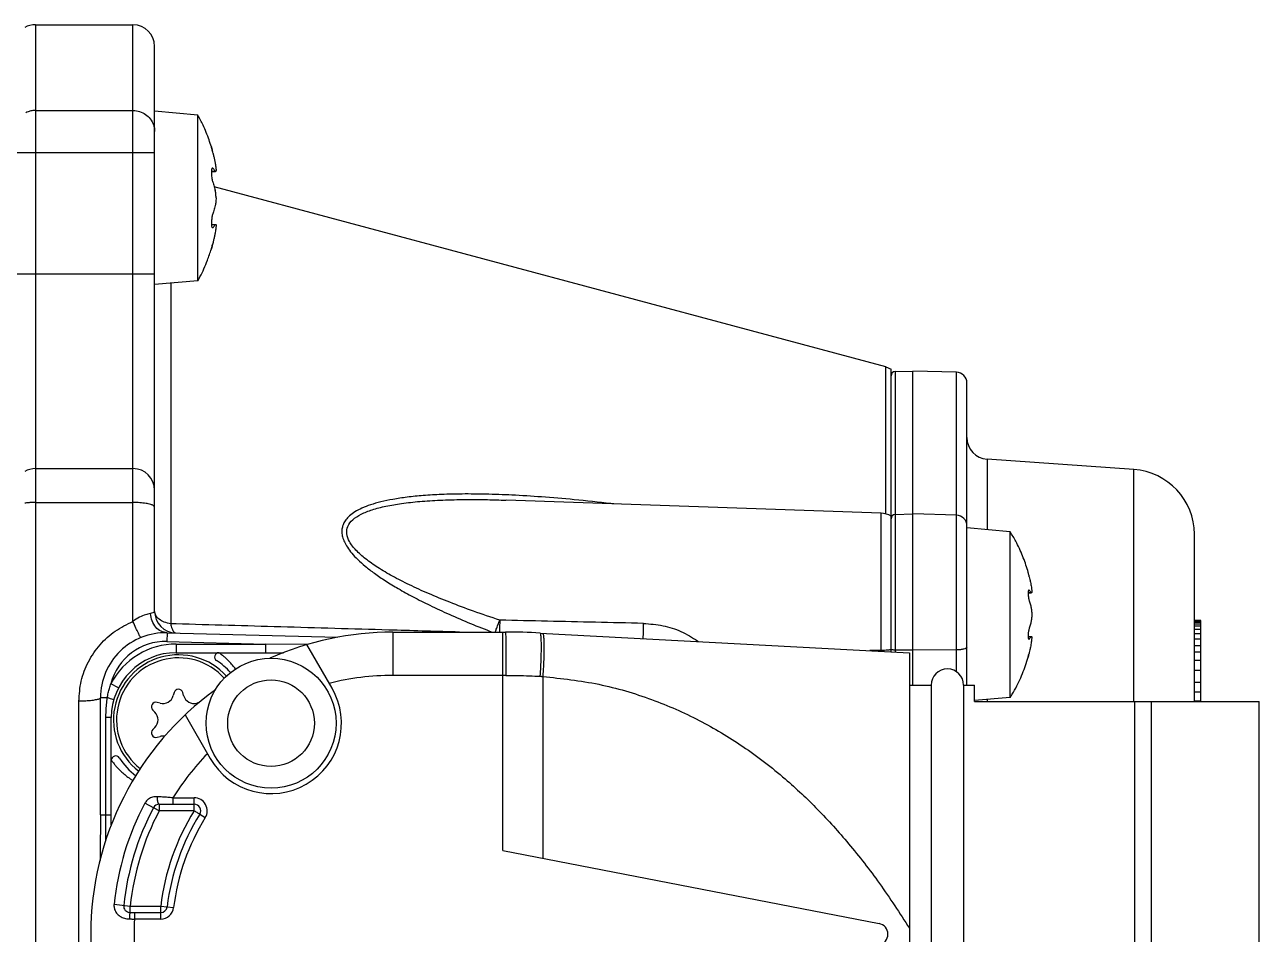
# Model space of a CAD drawing. Header units: millimetres. Extents: x -3388 to 4307, y 243 to 4457.
# Drawn here: x -2913.6 to -2856.6, y 1336.6 to 1378.6 of the extents above; entities that cross this region are included whole.
import ezdxf

# ---------------------------------------------------------------- set-up
doc = ezdxf.new("R2010")
doc.units = ezdxf.units.MM

msp = doc.modelspace()

# ---------------------------------------------------------------- linework, layer by layer
at = {"color": 7, "linetype": 'Continuous'}
for p, q in [((-2913.114940640839, 1378.615703179147), (-2908.614940640839, 1378.615703179147)), ((-2907.614940640839, 1351.524395246147), (-2907.614940640839, 1377.615464193647)), ((-2905.614940640839, 1374.440725852047), (-2907.614940640839, 1374.615703179147)), ((-2905.614940640839, 1366.790680566747), (-2905.614940640839, 1374.440725852047)), ((-2904.994450356739, 1371.837531158247), (-2904.798298074839, 1371.837531158247)), ((-2873.856116964739, 1362.814300776547), (-2904.859972877239, 1371.121758930547)), ((-2904.99446753854, 1369.393875200047), (-2904.798259366739, 1369.393875200047)), ((-2905.614940640839, 1366.790680506147), (-2907.614940640839, 1366.615703179147)), ((-2873.856116964739, 1362.814300776547), (-2873.614940640839, 1362.714401594947)), ((-2873.614940640839, 1349.661419457647), (-2873.614940640839, 1362.714051001447)), ((-2873.420176401139, 1362.594617338647), (-2872.614940640839, 1362.615703179147)), ((-2870.601851878539, 1362.562988594647), (-2872.614940640839, 1362.615703179147)), ((-2872.614940640839, 1348.116208242547), (-2872.614940640839, 1362.615703179147)), ((-2870.114940640839, 1348.116208242547), (-2870.114940640839, 1362.062853859447)), ((-2862.405671219639, 1358.076618546147), (-2869.184697060639, 1358.550654211247)), ((-2913.114940640839, 1358.115703179147), (-2908.614940640839, 1358.115703179147)), ((-2891.403276001939, 1356.659936844547), (-2891.398776180739, 1356.659780227847)), ((-2874.080040774439, 1356.054996809447), (-2891.384989105139, 1356.659298921147)), ((-2873.420176053839, 1356.000208938747), (-2872.614940640839, 1356.021294770147)), ((-2870.601852139539, 1355.968580192547), (-2872.614940640839, 1356.021294770147)), ((-2868.114940640839, 1355.199870833647), (-2870.114940640839, 1355.374848160747)), ((-2868.114940640839, 1347.549825508247), (-2868.114940640839, 1355.199870830547)), ((-2859.614940640839, 1347.366208242547), (-2859.614940640839, 1355.083629465947)), ((-2867.289395258639, 1352.379927936647), (-2867.138993735839, 1352.379927936647)), ((-2859.314940640839, 1351.095703179147), (-2859.614940640839, 1351.095703179147)), ((-2859.314940640839, 1351.086082179147), (-2859.614940640839, 1351.086082179147)), ((-2859.314940640839, 1351.072987179147), (-2859.614940640839, 1351.072987179147)), ((-2859.314940640839, 1351.048771179147), (-2859.614940640839, 1351.048771179147)), ((-2859.314940640839, 1351.005792179147), (-2859.614940640839, 1351.005792179147)), ((-2859.314940640839, 1350.936399179147), (-2859.614940640839, 1350.936399179147)), ((-2859.314940640839, 1347.366208242547), (-2859.314940640839, 1351.095703179147)), ((-2907.036409795939, 1350.535089011847), (-2899.164464685539, 1350.328954874647)), ((-2896.615445704239, 1350.566208242547), (-2891.413200520239, 1350.566208242547)), ((-2889.818818316239, 1350.523810706447), (-2872.765438947039, 1349.616207882947)), ((-2867.289289490339, 1350.369768384847), (-2867.138940296839, 1350.369768384847)), ((-2859.314940640839, 1350.832945179147), (-2859.614940640839, 1350.832945179147)), ((-2859.314940640839, 1350.687796179147), (-2859.614940640839, 1350.687796179147)), ((-2859.314940640839, 1350.493285179147), (-2859.614940640839, 1350.493285179147)), ((-2899.425863141939, 1347.983994035147), (-2900.583930294839, 1349.989825182447)), ((-2859.314940640839, 1350.241779179147), (-2859.614940640839, 1350.241779179147)), ((-2859.314940640839, 1349.925625179147), (-2859.614940640839, 1349.925625179147)), ((-2906.615445704239, 1349.616208242547), (-2901.673835801939, 1349.616208242547)), ((-2872.765445704239, 1349.616207828947), (-2872.765445704239, 1323.616208754147)), ((-2859.314940640839, 1349.640243179147), (-2859.614940640839, 1349.640243179147)), ((-2859.314940640839, 1349.256483179147), (-2859.614940640839, 1349.256483179147)), ((-2859.314940640839, 1348.785662179147), (-2859.614940640839, 1348.785662179147)), ((-2872.765445704239, 1348.116208242547), (-2871.765445704239, 1348.116208242547)), ((-2871.765445704239, 1348.116208242547), (-2871.765445704239, 1325.116208242547)), ((-2870.265445704239, 1348.116208242547), (-2869.765445704239, 1348.116208242547)), ((-2870.265445704239, 1348.116208242547), (-2870.265445704239, 1325.116208242547)), ((-2869.765445704239, 1347.366208242547), (-2869.765445704239, 1348.116082679647)), ((-2859.314940640839, 1348.239100179147), (-2859.614940640839, 1348.239100179147)), ((-2910.114940640839, 1342.129419737347), (-2910.114940640839, 1347.536117032247)), ((-2906.719739016539, 1347.769448470547), (-2906.754929989139, 1347.638113972747)), ((-2906.275961419339, 1347.638113972747), (-2906.311152392039, 1347.769448470547)), ((-2868.114940640839, 1347.549825487847), (-2869.765445704239, 1347.405425005647)), ((-2859.314940640839, 1347.789508179147), (-2859.614940640839, 1347.789508179147)), ((-2907.702930234939, 1346.965905158347), (-2907.606786709739, 1346.869761633147)), ((-2907.367302424839, 1347.284560582147), (-2907.498636922639, 1347.319751554747)), ((-2905.57451632324, 1347.308427529647), (-2905.663588983639, 1347.284560582147)), ((-2869.765445704239, 1347.366208242547), (-2856.615445704239, 1347.366208242547)), ((-2862.365445704239, 1325.866208242547), (-2862.365445704239, 1347.366208242547)), ((-2861.615445704239, 1347.366208242547), (-2861.615445704239, 1325.866208242547)), ((-2859.314940640839, 1347.381229179147), (-2859.614940640839, 1347.381229179147)), ((-2856.615445704239, 1325.866382301447), (-2856.615445704239, 1347.366034183547)), ((-2909.615445704239, 1341.673487044847), (-2909.615445704239, 1346.616208242547)), ((-2906.213095419439, 1346.739825182447), (-2905.055028266539, 1344.733994035147)), ((-2907.606786709739, 1346.162654851947), (-2907.702930234939, 1346.066511326747)), ((-2907.498636922639, 1345.712664930247), (-2907.367302424839, 1345.747855902847)), ((-2907.40201142244, 1342.616208242547), (-2905.788776615139, 1342.616208242547)), ((-2891.538939518539, 1340.483193657547), (-2874.170041206539, 1337.107021834247)), ((-2908.745985675439, 1337.616208242547), (-2907.33691948354, 1337.616208242547))]:
    msp.add_line(p, q, dxfattribs=at)
at = {"color": 9, "linetype": 'Continuous'}
for p, q in [((-2913.114940640839, 1378.615703179147), (-2913.114940640839, 1262.615703179147)), ((-2908.614940640839, 1351.059707164447), (-2908.614940640839, 1378.615703179147)), ((-2913.114940640839, 1374.654934074047), (-2908.614940640839, 1374.654934074047)), ((-2907.614940640839, 1372.702943396547), (-3076.114940640839, 1372.702943403547)), ((-2904.920177054139, 1371.979332848647), (-2904.964854680939, 1371.979332848647)), ((-2904.993736335739, 1371.854568245047), (-2904.818031610439, 1371.854568245047)), ((-2904.818031610439, 1369.376838113247), (-2904.993735866939, 1369.376838113247)), ((-2904.96554133564, 1369.252073509647), (-2904.920177054139, 1369.252073509647)), ((-3076.114940640839, 1367.115703179147), (-2907.614940640839, 1367.115703179147)), ((-2906.873759685939, 1366.680548110347), (-2906.873759685939, 1350.950260949447)), ((-2873.856116964739, 1356.020595186847), (-2873.856116964739, 1362.814300776547)), ((-2873.420176401139, 1362.594617338647), (-2873.420176030539, 1349.651053834147)), ((-2870.601852166739, 1348.739939918047), (-2870.601851878539, 1362.562988594647)), ((-2869.184697060639, 1358.550654211247), (-2869.184697060639, 1355.293462393147)), ((-2862.405671219639, 1347.366208242547), (-2862.405671219639, 1358.076618546147)), ((-2913.114940640839, 1356.551286001247), (-2908.614940640839, 1356.551286001247)), ((-2874.080041150339, 1349.686172706047), (-2874.080040774439, 1356.054996809447)), ((-2867.288648573439, 1352.396965023447), (-2867.158125288739, 1352.396965023447)), ((-2867.236921175039, 1352.497529242447), (-2867.268263285639, 1352.497529242447)), ((-2907.036409795939, 1350.535089011847), (-2907.046880575239, 1350.135226081947)), ((-2896.615445704239, 1350.566208242547), (-2896.615445704239, 1348.566208242547)), ((-2891.538939518539, 1340.483193657547), (-2891.538939518739, 1350.566208242547)), ((-2867.158125288739, 1350.352731298047), (-2867.288682779139, 1350.352731298047)), ((-2907.046880575239, 1350.135226081847), (-2902.482485048639, 1350.015703178647)), ((-2906.614940633539, 1350.015703179147), (-2906.614940633539, 1349.615703179147)), ((-2906.614908881039, 1350.015703178647), (-2902.482485048639, 1350.015703178647)), ((-2900.583918455739, 1349.990725039147), (-2902.482485066039, 1350.015703696947)), ((-2902.482485068339, 1349.615703179147), (-2902.482485068339, 1350.015703179147)), ((-2867.268472335439, 1350.252167079047), (-2867.236921175039, 1350.252167079047)), ((-2901.77514530694, 1349.576462013247), (-2901.77514530694, 1349.616208242547)), ((-2874.080041150339, 1349.718476810347), (-2874.598903827639, 1349.713787246247)), ((-2872.614940640839, 1349.727199544147), (-2873.420176030539, 1349.732656958747)), ((-2870.601852166739, 1349.740843080647), (-2872.614940640839, 1349.727199544147)), ((-2909.278980881739, 1347.995155822447), (-2909.634179437639, 1348.179086458547)), ((-2891.403451716239, 1348.566201565047), (-2896.615445704239, 1348.566208242547)), ((-2889.693700440039, 1348.519202249547), (-2889.693700440039, 1340.124515514947)), ((-2909.801464268039, 1347.536117036947), (-2910.114940640839, 1347.536117036947)), ((-2911.114940640839, 1293.857460489447), (-2911.114940640839, 1347.373945857847)), ((-2869.184697060639, 1347.456233928347), (-2869.184697060639, 1347.366208242547)), ((-2909.614940640839, 1346.615703179247), (-2909.864940640839, 1346.615703179247)), ((-2909.864940640839, 1342.129421017047), (-2909.864940640839, 1346.615703179247)), ((-2906.769878234039, 1342.916208242447), (-2905.788810270839, 1342.916208242447)), ((-2906.769878233939, 1342.916208242547), (-2906.769878233939, 1342.616208242547)), ((-2905.788776615139, 1342.316208242547), (-2905.788776614939, 1342.916208242547)), ((-2907.402011422839, 1342.316208242547), (-2908.065119994539, 1342.666620456847)), ((-2907.402011422739, 1342.616208242547), (-2907.402011422739, 1342.316208242547)), ((-2910.114940640839, 1342.129419732747), (-2909.614940640839, 1342.129421017047)), ((-2909.615445704239, 1341.775919590947), (-2909.571407854539, 1341.775919590947)), ((-2905.788884894239, 1342.316208242547), (-2907.402154192839, 1342.316208242547)), ((-2905.533961868139, 1342.157874908247), (-2905.279148706839, 1341.999542560547)), ((-2909.491716715239, 1337.996126417247), (-2908.746004028639, 1337.916208242547)), ((-2908.74598567574, 1337.616208242547), (-2908.74598567574, 1337.916208242547)), ((-2908.745985174439, 1337.916208242547), (-2907.336921000039, 1337.916208242547)), ((-2907.33691948354, 1337.916208242547), (-2906.741292870239, 1337.843987332047)), ((-2907.33691948354, 1337.316208242547), (-2907.33691948354, 1337.916208242547)), ((-2908.544925994839, 1337.616208242547), (-2908.544925994839, 1337.316208242547)), ((-2907.336993890239, 1337.316208242547), (-2908.544925994739, 1337.316208242547))]:
    msp.add_line(p, q, dxfattribs=at)
at = {"color": 7, "linetype": 'Continuous'}
msp.add_circle((-2902.240445704239, 1346.358994035147), 3, dxfattribs=at)
at = {"color": 9, "linetype": 'Continuous'}
msp.add_circle((-2902.240445704239, 1346.358994035147), 1.999997669, dxfattribs=at)
at = {"color": 7, "linetype": 'Continuous'}
for centre, radius, start, end in [((-2913.114940640839, 1377.615703179147), 1, 90, 119.9999999996062), ((-2908.614940640839, 1377.615703179147), 1, 2.826400355326649e-05, 90), ((-2873.414940640839, 1362.394685883347), 0.2, 91.50010620499425, 180), ((-2870.614940640839, 1362.063159939747), 0.5, 0, 88.49996696220312), ((-2869.114940640839, 1359.548218265247), 1, 180.0000443372018, 266.0000030978019), ((-2913.114940640839, 1357.115703179147), 1, 89.99999999950495, 119.9999999997937), ((-2908.614940640839, 1357.115703179147), 1, 4.038541112335115e-10, 90.00000000039083), ((-2862.614940640839, 1355.083926395347), 3, 0, 85.9999999999905), ((-2874.114940640839, 1355.055605995347), 1, 60.00000000000272, 87.99997880269456), ((-2873.414940640839, 1355.800277474447), 0.2, 91.50000667569304, 180), ((-2870.614940640839, 1355.468751530747), 0.5, 0, 88.49999687829484), ((-2906.614940640839, 1351.524395246147), 1, 180, 268.5000201012982), ((-2907.114940640839, 1347.536117036947), 3, 88.49999999881139, 180), ((-2896.615445704239, 1336.616208242547), 13.95, 90, 114.0165083330048), ((-2891.413200520239, 1320.566208242547), 30, 86.95351900980533, 90), ((-2906.615445704239, 1346.616208242547), 3, 90, 180), ((-2906.515445704239, 1346.516208242547), 3, 42.34948817089964, 232.264987824302), ((-2906.515445704239, 1346.516208242547), 2.8600181384, 42.24877291230117, 231.9736625443941), ((-2904.64662254514, 1349.416208242547), 0.2, 90, 237.201386303506), ((-2906.515445704239, 1346.516208242547), 3.25, 42.31224962630046, 57.20138629919852), ((-2871.015445704239, 1348.116208242547), 0.75, 0, 180), ((-2896.615445704239, 1336.616208242547), 13.95, 125.9834916670024, 234.0165083329976), ((-2907.237892902339, 1347.767523495347), 0.5, 255.0000000000056, 345.0000000000056), ((-2906.515445704239, 1347.714708242547), 0.2115, 14.99999999999445, 165.0000000000055), ((-2905.792998506239, 1347.767523495347), 0.5, 194.9999999999945, 284.9999999999944), ((-2902.240445704239, 1346.358994035147), 3.25, 210.0000000001023, 29.99999999999729), ((-2907.553377150739, 1347.115458242547), 0.2115, 74.99999999979073, 224.9999999999908), ((-2907.960340100339, 1346.516208242547), 0.5, 315.0000000000092, 44.99999999999079), ((-2907.553377150739, 1345.916958242547), 0.2115, 135.0000000000092, 285.0000000002093), ((-2907.237892902339, 1345.264892989747), 0.5, 79.12920629689185, 104.9999999999945), ((-2909.415445704239, 1344.647385083447), 0.2, 32.79861369599539, 180), ((-2906.515445704239, 1346.516208242547), 3.25, 212.7986137008954, 232.7323610548104), ((-2896.615445704239, 1336.616208242547), 12.5, 152.1464546796033, 173.8830988534037), ((-2907.402011422739, 1342.316208242547), 0.3, 89.99999994299144, 152.1464546802907), ((-2905.788776615139, 1342.316208242547), 0.3, 328.1445691802047, 89.999999996691), ((-2896.615445704239, 1336.616208242547), 10.5, 148.144569175899, 173.0865218204028), ((-2908.74598567574, 1337.916208242547), 0.3, 173.8830985751015, 270.0000000553931), ((-2907.33691948354, 1337.916208242547), 0.3, 269.9999999960917, 353.0865218123072), ((-2874.265445704239, 1336.616208242547), 0.5, 281.0000000000115, 79.00000000081121)]:
    msp.add_arc(centre, radius, start, end, dxfattribs=at)
at = {"color": 9, "linetype": 'Continuous'}
for centre, radius, start, end in [((-2907.114940640839, 1347.536117036947), 2.6, 88.4999999994108, 165.6704132443977), ((-2906.614940640839, 1346.615703179147), 3.3999956162, 89.99946479231303, 152.6153503487057), ((-2896.615445704239, 1336.616208242547), 11.95, 90, 104.2186797527905), ((-2896.615445704239, 1336.616208242547), 11.95, 135.7813202471996, 148.1837611089082), ((-2905.788776615139, 1342.316208242547), 0.5999948003, 328.1406797977036, 90.00321388740754), ((-2896.615445704239, 1336.616208242547), 12.9500011319, 152.1465226917018, 173.883027080104), ((-2896.615445704239, 1336.616208242547), 12.2, 152.1467679435082, 173.8830986092985), ((-2896.615445704239, 1336.616208242547), 10.8, 148.1448723492973, 173.0865227886025), ((-2896.615445704239, 1336.616208242547), 10.2000018675, 148.1447979634077, 173.0865218202057), ((-2907.33691948354, 1337.916208242547), 0.5999891019, 269.9928946885075, 353.0865218202056), ((-2896.615445704239, 1336.616208242547), 11.95, 176.6418395161041, 183.3581604838959)]:
    msp.add_arc(centre, radius, start, end, dxfattribs=at)
for points in [[(-2913.114940640839, 1374.654934074147), (-2913.288588818539, 1374.640106511847), (-2913.45696078424, 1374.596074353047), (-2913.562489803539, 1374.551726884547)], [(-2908.614940640839, 1374.654934074047), (-2908.306901608539, 1374.607475051147), (-2908.036949987839, 1374.475393274547), (-2907.815393418339, 1374.265124687447), (-2907.667422621139, 1373.990966753547), (-2907.628357860939, 1373.837819382847)], [(-2907.628357860939, 1373.837819382847), (-2907.614940640839, 1373.678938740847)], [(-2886.55762706004, 1356.502042531747), (-2888.246557064039, 1356.680325870647), (-2889.761606686339, 1356.807780545747), (-2891.118336090239, 1356.890611329447), (-2892.330915045439, 1356.934110592447), (-2893.411659923139, 1356.942749215247), (-2894.370948570839, 1356.920350510747), (-2895.218429951639, 1356.870210426747), (-2895.963595979039, 1356.795024276947), (-2896.613605619439, 1356.697076756447), (-2897.174043595939, 1356.578450180947), (-2897.650078410439, 1356.441017235247), (-2898.046527035439, 1356.286488381647), (-2898.366471236439, 1356.117018886147), (-2898.611828259639, 1355.936294258347), (-2898.786984149439, 1355.749495710047), (-2898.899543356439, 1355.559681612947), (-2898.959060303839, 1355.366899325447), (-2898.971749579439, 1355.168524725247), (-2898.938606500739, 1354.958793494347), (-2898.856512401939, 1354.732196996747), (-2898.717612469239, 1354.484411339547), (-2898.514435385039, 1354.213900291347), (-2898.240174650439, 1353.921544324947), (-2897.891640664839, 1353.610002899547), (-2897.466592717139, 1353.281641580047), (-2896.960648312539, 1352.936596406047), (-2896.369130307539, 1352.574960245547), (-2895.686858141139, 1352.196859349447), (-2894.907722137239, 1351.802294968447), (-2894.024387500239, 1351.391139581847), (-2893.027970224939, 1350.963146870447), (-2892.031202745339, 1350.565554147347)], [(-2891.684914859839, 1351.115802941547), (-2892.895697553239, 1351.531338737147), (-2893.989925450439, 1351.941535553747), (-2894.975255936539, 1352.347499171447), (-2895.855941530639, 1352.749896261347), (-2896.634475757039, 1353.150061426747), (-2897.310050681039, 1353.549587875647), (-2897.876843805939, 1353.949857218947), (-2898.321713697739, 1354.351103419947), (-2898.619238622239, 1354.745530604847), (-2898.744803790839, 1355.114222200547), (-2898.695117653839, 1355.449674499847), (-2898.471314219639, 1355.750254840047), (-2898.086899002939, 1356.006208268247), (-2897.571922248739, 1356.213875705247), (-2896.944288173139, 1356.378890582847), (-2896.212440697739, 1356.506292823647), (-2895.378961028539, 1356.599247544347), (-2894.442922966839, 1356.659406307947), (-2893.400336406739, 1356.687259834547), (-2892.244982870639, 1356.682298893547), (-2891.403275756739, 1356.659943895247)], [(-2913.114940640839, 1356.551286001247), (-2913.288236402339, 1356.547990780247), (-2913.456493296639, 1356.538188601247), (-2913.614940640839, 1356.522107485547)], [(-2907.614940640839, 1356.333494592147), (-2907.663566918039, 1356.400582843547), (-2907.798897248839, 1356.459375987647), (-2908.014337408039, 1356.507629107347), (-2908.295238277839, 1356.539855876747), (-2908.614940640839, 1356.551286001147)], [(-2886.417996091339, 1356.485887150847), (-2886.55762706004, 1356.502042531747)], [(-2907.614940640839, 1351.524395246147), (-2907.638058210739, 1351.485418753947), (-2907.70321706604, 1351.451963685947), (-2907.81258674424, 1351.423035132047)], [(-2906.873759685939, 1350.950378704147), (-2907.170510869539, 1351.030281412247), (-2907.408293979039, 1351.162629236347), (-2907.56187076984, 1351.333374811347), (-2907.614940640839, 1351.524395246147)], [(-2911.114940640839, 1347.373945857847), (-2911.003291392439, 1348.306972014147), (-2910.670593407739, 1349.195124150147), (-2910.134689856639, 1349.981291803047), (-2909.432145140639, 1350.614821648147), (-2908.614940640839, 1351.059707164447)], [(-2907.81258674424, 1351.423035132047), (-2908.032418035839, 1351.370403990747), (-2908.309843907639, 1351.258950416947), (-2908.614940640839, 1351.059707166347)], [(-2908.239943121239, 1350.317190444347), (-2908.284235501339, 1350.363183301047), (-2908.36678539784, 1350.511740876047), (-2908.481601695739, 1350.752996988747), (-2908.614939952339, 1351.059707442047)], [(-2907.03640295374, 1350.535085737447), (-2907.318803181439, 1350.606674685647), (-2907.560678143339, 1350.796316488747), (-2907.732523065539, 1351.079934097947), (-2907.81258657834, 1351.423035112547)], [(-2906.873759739439, 1350.950378712647), (-2906.813355462939, 1350.723835550647), (-2906.733126971939, 1350.577047586647), (-2906.688126587339, 1350.539272491247)], [(-2906.629081570839, 1350.943248160847), (-2906.873759685939, 1350.950260949447)], [(-2896.612871980239, 1350.655220292347), (-2896.808728324439, 1350.660886265347), (-2901.797109170339, 1350.804489840247), (-2906.629081570839, 1350.943248160847)], [(-2891.891686810539, 1350.566235781947), (-2891.843486198939, 1350.697146477547), (-2891.767466440139, 1350.899940749147), (-2891.684914859839, 1351.115802941547)], [(-2891.684905004739, 1351.116015520947), (-2891.684475184739, 1350.968646639347), (-2891.689382245939, 1350.832564858447), (-2891.692332125639, 1350.706751818447), (-2891.693724499039, 1350.591786140147), (-2891.693835363939, 1350.566208413347)], [(-2885.056058301239, 1350.270232643047), (-2885.054044846139, 1350.363248769147), (-2885.05179715844, 1350.646324969847), (-2885.045126056439, 1350.968622870547)], [(-2885.045132364739, 1350.968412998347), (-2884.145291070239, 1350.861553693847), (-2883.320113584639, 1350.596148355547), (-2882.915515239639, 1350.394886078247)], [(-2906.688126587339, 1350.539272491247), (-2906.641104799339, 1350.524737586347)], [(-2893.541656555739, 1350.566067602947), (-2896.612871980239, 1350.655220292347)], [(-2891.413200863939, 1350.566208242547), (-2891.411210413139, 1350.516482149847), (-2891.409365239439, 1350.374681725147), (-2891.40769450574, 1350.146313446647), (-2891.406268087239, 1349.837826573847), (-2891.405157760239, 1349.456483492347), (-2891.404458304139, 1349.024988042847), (-2891.404218793739, 1348.566207749247)], [(-2889.783033916339, 1350.409328273247), (-2889.792051626139, 1350.472188253047), (-2889.818854934039, 1350.523812655347)], [(-2889.809871541639, 1348.526267123047), (-2889.785299021339, 1348.970421077747), (-2889.768748387539, 1349.391704429947), (-2889.76100130024, 1349.769463328147), (-2889.762420845339, 1350.085210384347), (-2889.772937390839, 1350.323416612347), (-2889.783033916339, 1350.409328273247)], [(-2889.710438190739, 1350.518042576547), (-2889.679691012739, 1350.466769165247), (-2889.657766787839, 1350.324027538647), (-2889.644787497539, 1350.095306237747), (-2889.641505991639, 1349.787057769247), (-2889.648652172539, 1349.406545662047), (-2889.666292615639, 1348.976349298647), (-2889.693700439939, 1348.519202249547)], [(-2882.915515239639, 1350.394886078247), (-2882.545312379539, 1350.157788442747)], [(-2882.545312379539, 1350.157788442747), (-2882.515874888639, 1350.136336611847)], [(-2873.614940508139, 1349.752994342747), (-2873.687056435639, 1349.743205634947)], [(-2873.420176030539, 1349.732656959247), (-2873.495090574739, 1349.736977670547), (-2873.558201284339, 1349.748282805647), (-2873.600213723939, 1349.764907435547), (-2873.611195595239, 1349.774492800247)], [(-2870.114940640839, 1349.870208079247), (-2870.151758448939, 1349.821468950247), (-2870.256789669139, 1349.779907534547), (-2870.414566224339, 1349.751644818747), (-2870.601852166739, 1349.740843087647)], [(-2903.88021117984, 1348.868195031147), (-2903.945325971139, 1348.951344642447), (-2904.102919792439, 1349.133804994447), (-2904.25275124464, 1349.286978646047), (-2904.381672550739, 1349.406010414147), (-2904.484076048239, 1349.492706466747), (-2904.558950167739, 1349.551856805647), (-2904.608893710539, 1349.589345719747), (-2904.637041419339, 1349.609789744047), (-2904.646622545039, 1349.616208242547)], [(-2873.687056435639, 1349.743205634947), (-2873.762010076139, 1349.734974276747), (-2873.918424031339, 1349.723365988947), (-2874.080041144139, 1349.718476811447)], [(-2909.801464268039, 1347.536117036947), (-2909.761587039739, 1347.754110512447), (-2909.705780298039, 1347.968799525547), (-2909.634183949039, 1348.179089162747)], [(-2891.403451716239, 1348.566201565047), (-2890.846291488139, 1348.561353301647), (-2890.320706433939, 1348.547968639847), (-2889.809835166039, 1348.526265038147)], [(-2889.809835166039, 1348.526265038147), (-2889.771291976439, 1348.524145339047), (-2889.732583754439, 1348.521728607347), (-2889.693700440039, 1348.519202249547)], [(-2889.693700440039, 1348.519202249547), (-2887.109325147539, 1348.154163478947), (-2884.670331310039, 1347.450901783747), (-2882.478135976139, 1346.487938336547), (-2880.456140729139, 1345.282233946247), (-2878.507062484039, 1343.786159545947), (-2877.008142225239, 1342.378679278047), (-2875.576076058839, 1340.795448866647), (-2874.154273606039, 1338.962473843147), (-2872.765445706339, 1336.887503609547)], [(-2910.114940640839, 1347.536117026947), (-2910.163562171939, 1347.486164356047), (-2910.298881333439, 1347.442387253647), (-2910.514312727639, 1347.406456527247), (-2910.79521749884, 1347.382458060047), (-2911.114940640839, 1347.373945859147)], [(-2909.864938859039, 1346.615703179247), (-2909.858082305039, 1346.920705175147), (-2909.837264786039, 1347.226686307247), (-2909.801464268039, 1347.536117036947)], [(-2909.502853446839, 1347.427808797947), (-2909.540683515939, 1347.449584357147), (-2909.647070563339, 1347.488038859947), (-2909.801464204839, 1347.536118861147)], [(-2909.615445704239, 1344.647385083347), (-2909.609110063239, 1344.637919423547), (-2909.58868191184, 1344.609790709047), (-2909.550973556539, 1344.559554984647), (-2909.491466849639, 1344.484251908047), (-2909.404690481939, 1344.381802417147), (-2909.285185681139, 1344.252449976447), (-2909.131821463539, 1344.102552453147), (-2908.949055744439, 1343.944858530247), (-2908.745123570439, 1343.791846420847), (-2908.637921144439, 1343.719579000347)], [(-2908.637921144439, 1343.719579000347), (-2908.628598594939, 1343.713537847547)], [(-2907.484541815039, 1342.964410935347), (-2907.603734910539, 1342.962278588347), (-2907.713105899739, 1342.941745725047), (-2907.810591846339, 1342.905774099747), (-2907.894983882339, 1342.857296543847), (-2907.965554613339, 1342.799295513447), (-2908.022078130539, 1342.734840431047), (-2908.065128153939, 1342.666605016247)], [(-2907.40201112554, 1342.616208242547), (-2907.430182939439, 1342.633748960847), (-2907.454308753939, 1342.682129568647), (-2907.473139150439, 1342.758488216547), (-2907.483954683139, 1342.856501215147), (-2907.484541080639, 1342.964410331447)], [(-2906.769878233939, 1342.916208242547), (-2907.01366497754, 1342.933076013747), (-2907.252934020439, 1342.949198529047), (-2907.484541815039, 1342.964410935347)], [(-2910.114940640839, 1342.129419691447), (-2910.132304079239, 1340.026581917647)], [(-2909.869256250739, 1340.942861208547), (-2909.864932887639, 1342.129419769347)], [(-2905.788950941739, 1342.315927679347), (-2905.707165997039, 1342.265157139747), (-2905.637249186239, 1342.222381395547), (-2905.581198147239, 1342.187084098247), (-2905.547392993639, 1342.166248693947), (-2905.533961867639, 1342.157874909147)], [(-2909.491714988739, 1337.996142527347), (-2909.494325655439, 1337.919493252147), (-2909.485073851139, 1337.839426542547), (-2909.462481688939, 1337.757138585447), (-2909.425094096339, 1337.674443067647), (-2909.371727561239, 1337.593578690147), (-2909.301659350439, 1337.517244863747), (-2909.215778863939, 1337.449258507047), (-2909.117441934139, 1337.393721638947), (-2909.010059931539, 1337.352719675447), (-2908.896926006039, 1337.327364846447), (-2908.781348029939, 1337.318248851947)], [(-2908.745768629039, 1337.616201185847), (-2908.759346203839, 1337.594003753347), (-2908.770833678139, 1337.529746073147), (-2908.778559554339, 1337.433181355747), (-2908.78134800004, 1337.318248850247)]]:
    msp.add_spline(points, degree=3, dxfattribs=at)
at = {"color": 7, "linetype": 'Continuous'}
for points in [[(-2904.995595475939, 1372.970221560047), (-2905.103119218039, 1373.294582232247), (-2905.381650658439, 1373.976957876047), (-2905.614941758339, 1374.440725218247)], [(-2904.944981877339, 1372.771580409247), (-2904.966257633439, 1372.855240084947), (-2904.982228533739, 1372.917894220847), (-2904.992441854639, 1372.957893937947), (-2904.995580321339, 1372.970156113647), (-2904.991489238939, 1372.954183473447), (-2904.980692795939, 1372.911842413847), (-2904.964605042639, 1372.848768547347), (-2904.955371223539, 1372.812488926347)], [(-2904.966044857239, 1372.854404775247), (-2904.982228533739, 1372.917894220847), (-2904.992441854639, 1372.957893937947), (-2904.995580321339, 1372.970156113647), (-2904.991489238939, 1372.954183473447), (-2904.980692795939, 1372.911842413847), (-2904.964605042639, 1372.848768547347), (-2904.960481319639, 1372.832578833847)], [(-2904.966044857239, 1372.854404775247), (-2904.982228533739, 1372.917894220847), (-2904.992441854639, 1372.957893937947), (-2904.995580321339, 1372.970156113647), (-2904.991489238939, 1372.954183473447), (-2904.980692795939, 1372.911842413847), (-2904.974796353139, 1372.888715163147)], [(-2904.995589248139, 1372.970191282147), (-2904.994865354739, 1372.967367888047)], [(-2904.995589248139, 1372.970191282147), (-2904.994865354739, 1372.967367888047)], [(-2904.994865354739, 1372.967367888047), (-2904.991684655439, 1372.954947103747)], [(-2904.991684655439, 1372.954947103747), (-2904.991489238939, 1372.954183473447), (-2904.980692795939, 1372.911842413847), (-2904.975372963939, 1372.890975048047)], [(-2904.975372963939, 1372.890975048047), (-2904.974796353139, 1372.888715163147)], [(-2904.960481319639, 1372.832578833847), (-2904.955371223539, 1372.812488926347)], [(-2904.920177054139, 1372.673749475147), (-2904.944981877339, 1372.771580409247)], [(-2904.920177054139, 1372.673749475147), (-2904.882286332339, 1372.516959394347), (-2904.848281814739, 1372.361718104147), (-2904.818031610439, 1372.208121635647)], [(-2904.944708858839, 1371.992877683947), (-2904.94743843674, 1371.992755255147), (-2904.969517904639, 1371.973145219547), (-2904.984998414239, 1371.925769736447), (-2904.993863856839, 1371.853168319147), (-2904.995265056139, 1371.764457282947), (-2904.989692423639, 1371.665611403447), (-2904.97825115564, 1371.565777699747), (-2904.962231620939, 1371.471406448247), (-2904.942354389339, 1371.384099144747), (-2904.920177054139, 1371.310119805647)], [(-2904.920177054139, 1371.979332848647), (-2904.944708858839, 1371.992877683947)], [(-2904.818031610439, 1371.854568245047), (-2904.849590221139, 1371.897407037247), (-2904.883728649439, 1371.938996403047), (-2904.920177054139, 1371.979332848647)], [(-2904.818031610439, 1372.208121635647), (-2904.799647818439, 1372.099536370547), (-2904.787508998939, 1372.006853816647), (-2904.781483200639, 1371.930466867647), (-2904.782000589939, 1371.875389259347), (-2904.788733011139, 1371.844734547847), (-2904.798102122839, 1371.838395023047)], [(-2904.798102122839, 1371.838395023047), (-2904.800857575539, 1371.838048100847), (-2904.818031610439, 1371.854568245047)], [(-2904.920177054139, 1371.310119805647), (-2904.883272139039, 1371.198471122347), (-2904.849175529939, 1371.084839950847), (-2904.818031610439, 1370.969256569747)], [(-2904.780901784839, 1370.615703179147), (-2904.783389303639, 1370.714376988947), (-2904.790629445439, 1370.807960710447), (-2904.802034087539, 1370.892240348147), (-2904.818031610439, 1370.969256569747)], [(-2904.780901784839, 1370.615703179147), (-2904.78333063324, 1370.518190831947), (-2904.790482666639, 1370.424847826547), (-2904.801870354539, 1370.340137411947), (-2904.818031610439, 1370.262149788547)], [(-2904.920177054139, 1369.921286552647), (-2904.941873028339, 1369.849142483747), (-2904.960958774439, 1369.766366557647), (-2904.976337829039, 1369.678741492447), (-2904.987591395439, 1369.588259018547), (-2904.994251485639, 1369.497256279547), (-2904.995332957739, 1369.414026622147), (-2904.990655462639, 1369.341823107147), (-2904.980322280439, 1369.286109766947), (-2904.964976290739, 1369.251058809647), (-2904.944637505339, 1369.238447532647)], [(-2904.818031610439, 1370.262149788547), (-2904.849175530239, 1370.146566406247), (-2904.883272139439, 1370.032935234747), (-2904.920177054139, 1369.921286552647)], [(-2904.944637505339, 1369.238447532647), (-2904.920177054139, 1369.252073509647)], [(-2904.920177054139, 1369.252073509647), (-2904.883728649439, 1369.292409955347), (-2904.849590221039, 1369.333999321047), (-2904.818031610439, 1369.376838113247)], [(-2904.818031610439, 1369.376838113247), (-2904.800403985639, 1369.393498831647), (-2904.798068868539, 1369.393139558347)], [(-2904.798068868539, 1369.393139558347), (-2904.788259281039, 1369.385713329347), (-2904.781782346239, 1369.353338998447), (-2904.781665568839, 1369.296829404247), (-2904.787980728939, 1369.220220008547), (-2904.800129602039, 1369.128691656847), (-2904.818031610439, 1369.023284722647)], [(-2904.818031610439, 1369.023284722647), (-2904.848281814739, 1368.869688253947), (-2904.882286332339, 1368.714446963747), (-2904.920177054139, 1368.557656883147)], [(-2905.614941245539, 1366.790680895947), (-2905.522199698339, 1366.966190594247), (-2905.177190689739, 1367.736878912047), (-2904.995595463839, 1368.261184849847)], [(-2904.920177054139, 1368.557656883147), (-2904.944393313939, 1368.462146778547), (-2904.965293036639, 1368.379945213847), (-2904.981228486739, 1368.317454974547), (-2904.991762127439, 1368.276160115447), (-2904.995591063039, 1368.261207570647), (-2904.992321114439, 1368.273981812147), (-2904.982131971739, 1368.313892587547), (-2904.966266635239, 1368.376131035247), (-2904.945030481339, 1368.459634171047)], [(-2904.994839586939, 1368.264140155447), (-2904.995594182539, 1368.261195292247)], [(-2904.994839586939, 1368.264140155447), (-2904.995594182539, 1368.261195292247)], [(-2904.991877778739, 1368.275708166147), (-2904.994839586939, 1368.264140155447)], [(-2904.974899941639, 1368.342277378947), (-2904.981228486739, 1368.317454974547), (-2904.991762127439, 1368.276160115447), (-2904.991877778739, 1368.275708166147)], [(-2904.955665054339, 1368.417771724147), (-2904.962102230339, 1368.392471114447)], [(-2904.947379472039, 1368.450384949247), (-2904.945030481339, 1368.459634171047)], [(-2867.289675663139, 1353.344848069847), (-2867.307448578439, 1353.406292407547), (-2867.543339696139, 1354.082268404947), (-2867.861475151339, 1354.762190886347), (-2868.114942005139, 1355.199869975147)], [(-2867.277420880939, 1353.294063569147), (-2867.283289840439, 1353.318366799947), (-2867.289041750639, 1353.342277514747), (-2867.289047280239, 1353.342301113547)], [(-2867.256567747239, 1353.207599511747), (-2867.272160578039, 1353.272334650847), (-2867.277420880939, 1353.294063569147)], [(-2867.236921175039, 1353.125829188547), (-2867.256083321439, 1353.205584700847), (-2867.256567747239, 1353.207599511747)], [(-2867.236921175039, 1353.125829188547), (-2867.208131652439, 1353.000582809247)], [(-2867.208131652439, 1353.000582809247), (-2867.201713395739, 1352.971067490347)], [(-2867.201713395739, 1352.971067490347), (-2867.194689816639, 1352.938010367947)], [(-2867.194689816639, 1352.938010367947), (-2867.187833341239, 1352.904921089647)], [(-2867.187833341239, 1352.904921089647), (-2867.181875977139, 1352.875466403147)], [(-2867.181875977139, 1352.875466403147), (-2867.158125288739, 1352.750518414047)], [(-2867.158125288739, 1352.750518414047), (-2867.140347355139, 1352.642170224547), (-2867.128636345939, 1352.550046090547), (-2867.122746673239, 1352.473622465147), (-2867.123184927639, 1352.418167664247), (-2867.129663647839, 1352.387281927347), (-2867.138820120339, 1352.380767601847)], [(-2867.254074337539, 1352.507573704847), (-2867.255446953039, 1352.507520154347), (-2867.270694121439, 1352.494355896347), (-2867.281594672039, 1352.461400620547), (-2867.288039048239, 1352.410872537247), (-2867.289550388339, 1352.344896916247), (-2867.286015565739, 1352.271273588247), (-2867.278330105339, 1352.197972779547), (-2867.267045246539, 1352.126003822947), (-2867.252815425139, 1352.059296941247), (-2867.236921175039, 1352.003148106947)], [(-2867.236921175039, 1352.497529242447), (-2867.254074337539, 1352.507573704847)], [(-2867.158125288739, 1352.396965023447), (-2867.182627174939, 1352.431450017047), (-2867.208955092539, 1352.464972042447), (-2867.236921175039, 1352.497529242447)], [(-2867.138820120339, 1352.380767601847), (-2867.141371612839, 1352.380406708347), (-2867.158125288739, 1352.396965023447)], [(-2867.236921175039, 1352.003148106947), (-2867.20859621714, 1351.913007161647), (-2867.182299257339, 1351.821418630447), (-2867.158125288739, 1351.728401551347)], [(-2867.158125288739, 1351.728401551347), (-2867.142377756339, 1351.649868757647), (-2867.131430752739, 1351.565677799347), (-2867.124512298239, 1351.472500548747), (-2867.122152702439, 1351.374848160747)], [(-2885.045126056439, 1350.968622870547), (-2887.260454732839, 1351.017588946147), (-2889.473714456239, 1351.066718065647), (-2891.684905004739, 1351.116015520947)], [(-2867.158125288739, 1351.021294770147), (-2867.182299257339, 1350.928277690747), (-2867.20859621714, 1350.836689159547), (-2867.236921175039, 1350.746548214547)], [(-2867.122152702439, 1351.374848160747), (-2867.124513047839, 1351.277180431447), (-2867.131432614439, 1351.184000112847), (-2867.142379847439, 1351.099814659147), (-2867.158125288739, 1351.021294770147)], [(-2867.236921175039, 1350.746548214547), (-2867.253900236139, 1350.685943356047), (-2867.268616581339, 1350.615004205847), (-2867.279759527839, 1350.540464862547), (-2867.286876278639, 1350.466641065447), (-2867.289658161839, 1350.394293856247), (-2867.287459576139, 1350.331212555547), (-2867.280632372539, 1350.283898981647), (-2867.26970534564, 1350.253632427547), (-2867.254829762839, 1350.242122489547), (-2867.254060559239, 1350.242091374447)], [(-2867.222739973639, 1350.268330755547), (-2867.208955092539, 1350.284724279047), (-2867.182627174939, 1350.318246304447), (-2867.158125288739, 1350.352731298047)], [(-2867.158125288739, 1350.352731298047), (-2867.140800612639, 1350.369461171047), (-2867.138767509139, 1350.369106315347)], [(-2867.138767509139, 1350.369106315347), (-2867.129081420139, 1350.361164053247), (-2867.122923160839, 1350.328072328847), (-2867.122980267339, 1350.270831103447), (-2867.129213058939, 1350.194220917947), (-2867.140932843839, 1350.103545845447), (-2867.158125288739, 1349.999177907447)], [(-2867.254060559239, 1350.242091374447), (-2867.236921175039, 1350.252167079047)], [(-2867.236921175039, 1350.252167079047), (-2867.222739973639, 1350.268330755547)], [(-2867.208131652439, 1349.749113512247), (-2867.236921175039, 1349.623867132947)], [(-2867.201713395639, 1349.778628831447), (-2867.208131652439, 1349.749113512247)], [(-2867.194689816639, 1349.811685953447), (-2867.201713395639, 1349.778628831447)], [(-2867.187833341239, 1349.844775232047), (-2867.194689816639, 1349.811685953447)], [(-2867.181875977139, 1349.874229918347), (-2867.187833341239, 1349.844775232047)], [(-2867.158125288739, 1349.999177907447), (-2867.181875977139, 1349.874229918347)], [(-2868.114941784739, 1347.549826225447), (-2868.01984704284, 1347.705850377347), (-2867.630777734539, 1348.461217121047), (-2867.345119256939, 1349.219437801547), (-2867.289676890439, 1349.404848677047)], [(-2867.281141918039, 1349.440228819647), (-2867.282779233339, 1349.433436647247), (-2867.288816123039, 1349.408347016147), (-2867.282945421139, 1349.432737780747), (-2867.27183968074, 1349.478703010947), (-2867.255961066039, 1349.544620280447), (-2867.250143234039, 1349.568817161747)], [(-2867.236921175039, 1349.623867132947), (-2867.255714404239, 1349.545646157847), (-2867.271593712339, 1349.479712970847), (-2867.282779233339, 1349.433436647247), (-2867.288816123039, 1349.408347016147), (-2867.282945421139, 1349.432737780747), (-2867.27183968074, 1349.478703010947), (-2867.255961066039, 1349.544620280447), (-2867.250143234039, 1349.568817161747)], [(-2867.288388194439, 1349.410127986647), (-2867.288816290539, 1349.408346345447)], [(-2867.288388194439, 1349.410127986647), (-2867.288816290539, 1349.408346345447)], [(-2867.281141918039, 1349.440228819647), (-2867.282779233339, 1349.433436647247), (-2867.288388194439, 1349.410127986647)], [(-2908.781348029939, 1337.318248851947), (-2908.702747762839, 1337.317577958447), (-2908.623899861139, 1337.316897449747), (-2908.544925994739, 1337.316208242547)]]:
    msp.add_spline(points, degree=3, dxfattribs=at)

doc.saveas('drawing.dxf')
